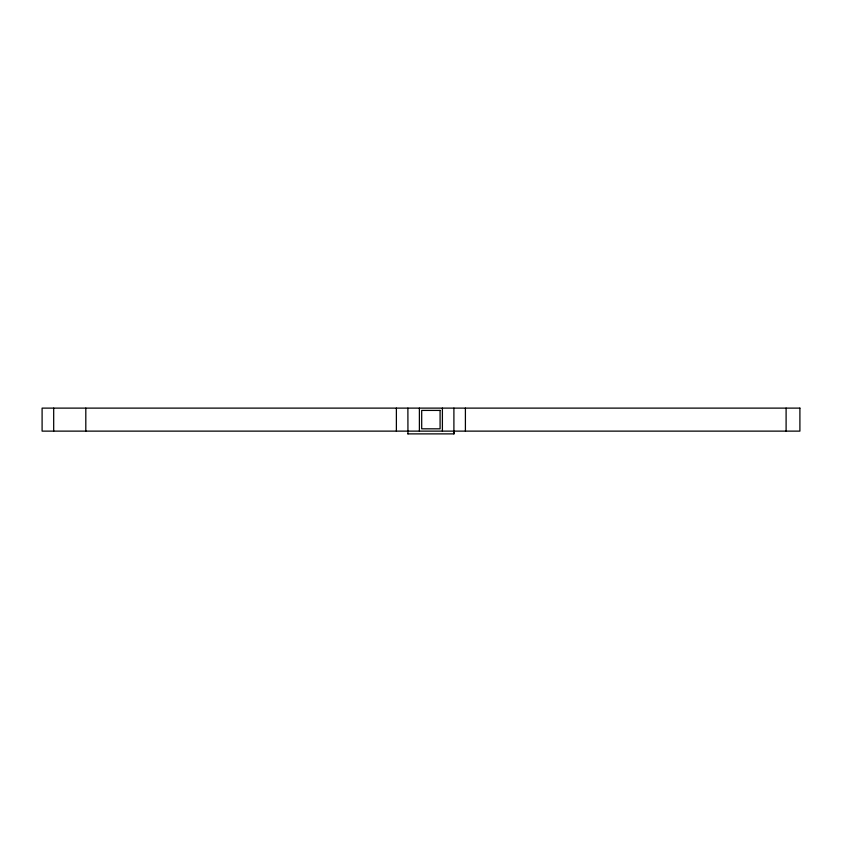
<?xml version="1.0" encoding="UTF-8"?>
<svg xmlns="http://www.w3.org/2000/svg" width="842" height="842" viewBox="0 0 842 842"><rect width="100%" height="100%" fill="white"/><g stroke="black" fill="none" stroke-linecap="round" stroke-linejoin="round"><path stroke-width="1.26" d="M407.886 433.883L453.964 433.883L453.964 431.125M786.102 408.117L786.102 431.125M465.405 408.117L465.405 431.125M453.901 408.117L453.901 433.883M442.397 408.117L442.397 431.125M419.39 408.117L419.39 431.125M407.886 408.117L407.949 433.883M396.382 408.117L396.382 431.125M85.81 408.117L85.81 431.125M53.688 408.117L53.688 431.125M799.9 408.117L42.1 408.117L42.1 431.125L799.9 431.125L799.9 408.117M440.092 410.422L421.695 410.422L421.695 428.82L440.092 428.82L440.092 410.422"/></g></svg>
